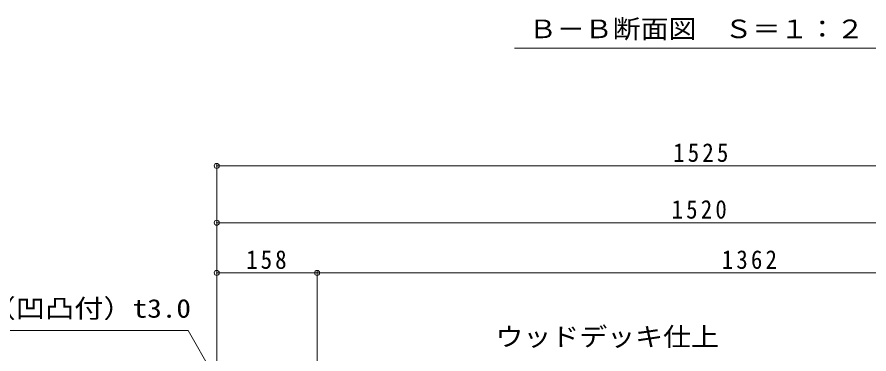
# Model space of a CAD drawing. Units: millimetres on the paper, with parts at other scales. Extents: x -259 to 271, y -195 to 192.
# Drawn here: x -190.7 to -56.5, y -73.3 to -20.2 of the extents above; entities that cross this region are included whole.
import ezdxf
from ezdxf.enums import TextEntityAlignment as Align

# ---------------------------------------------------------------- set-up
doc = ezdxf.new("R2010")
doc.units = ezdxf.units.MM
doc.header["$PDMODE"] = 32
doc.header["$PDSIZE"] = 0.8
for name, color, linetype, lineweight in [('1-4_1-4ﾚｲﾔ', 7, 'Continuous', 9), ('1-5_1-5ﾚｲﾔ', 7, 'Continuous', 9), ('E-5', 7, 'Continuous', 9)]:
    doc.layers.add(name, color=color, linetype=linetype, lineweight=lineweight)
doc.styles.add('ＭＳ ゴシック', font='')
doc.styles.get('ＭＳ ゴシック').set_extended_font_data('MS Gothic')

msp = doc.modelspace()

# ---------------------------------------------------------------- linework, layer by layer
at = {"layer": '1-4_1-4ﾚｲﾔ'}
for p, q in [((-159.223, -43.359), (-159.223, -93.323)), ((-6.723, -43.659), (-159.223, -43.659)), ((-159.223, -52.605), (-7.223, -52.605)), ((-143.423, -60.22), (-143.423, -93.323)), ((-159.223, -60.52), (-143.423, -60.52)), ((-143.423, -60.52), (-7.223, -60.52))]:
    msp.add_line(p, q, dxfattribs=at)
for p in [(-159.223, -43.659), (-159.223, -52.605), (-159.223, -60.52), (-143.423, -60.52)]:
    msp.add_point(p, dxfattribs=at)
at = {"layer": '1-5_1-5ﾚｲﾔ'}
for p in [(-218.461, -69.588), (-148.81, -95.44)]:
    msp.add_line(p, (-163.735, -69.588), dxfattribs=at)
at = {"layer": 'E-5'}
msp.add_line((-112.308, -25.117), (-54.336, -25.117), dxfattribs=at)

# ---------------------------------------------------------------- texts
at = {"layer": '1-4_1-4ﾚｲﾔ', "color": 2, "char_height": 2.933, "attachment_point": 7, "style": 'ＭＳ ゴシック'}
for s, insert in [('\\T1.28;\\W0.9;1525', (-87.348, -43.059)), ('\\T1.28;\\W0.9;1520', (-87.598, -52.005)), ('\\T1.27;\\W0.9;158', (-154.573, -59.92)), ('\\T1.28;\\W0.9;1362', (-79.698, -59.92))]:
    msp.add_mtext(s, dxfattribs=dict(at, insert=insert))
at = {"layer": '1-5_1-5ﾚｲﾔ', "color": 2, "style": 'ＭＳ ゴシック'}
for s, width, p in [('先端カバー（凹凸付）t3.0', 1.15, (-218.461, -68.454)), ('ウッドデッキ仕上', 1.1, (-115.339, -72.92))]:
    msp.add_text(s, height=2.933, dxfattribs=dict(at, width=width)).set_placement(p, align=Align.BOTTOM_LEFT)
at = {"layer": 'E-5', "color": 2, "style": 'ＭＳ ゴシック', "width": 1.1}
msp.add_text('Ｂ－Ｂ断面図\u3000Ｓ＝１：２', height=2.933, dxfattribs=at).set_placement((-110.072, -24.402), align=Align.BOTTOM_LEFT)

doc.saveas('drawing.dxf')
